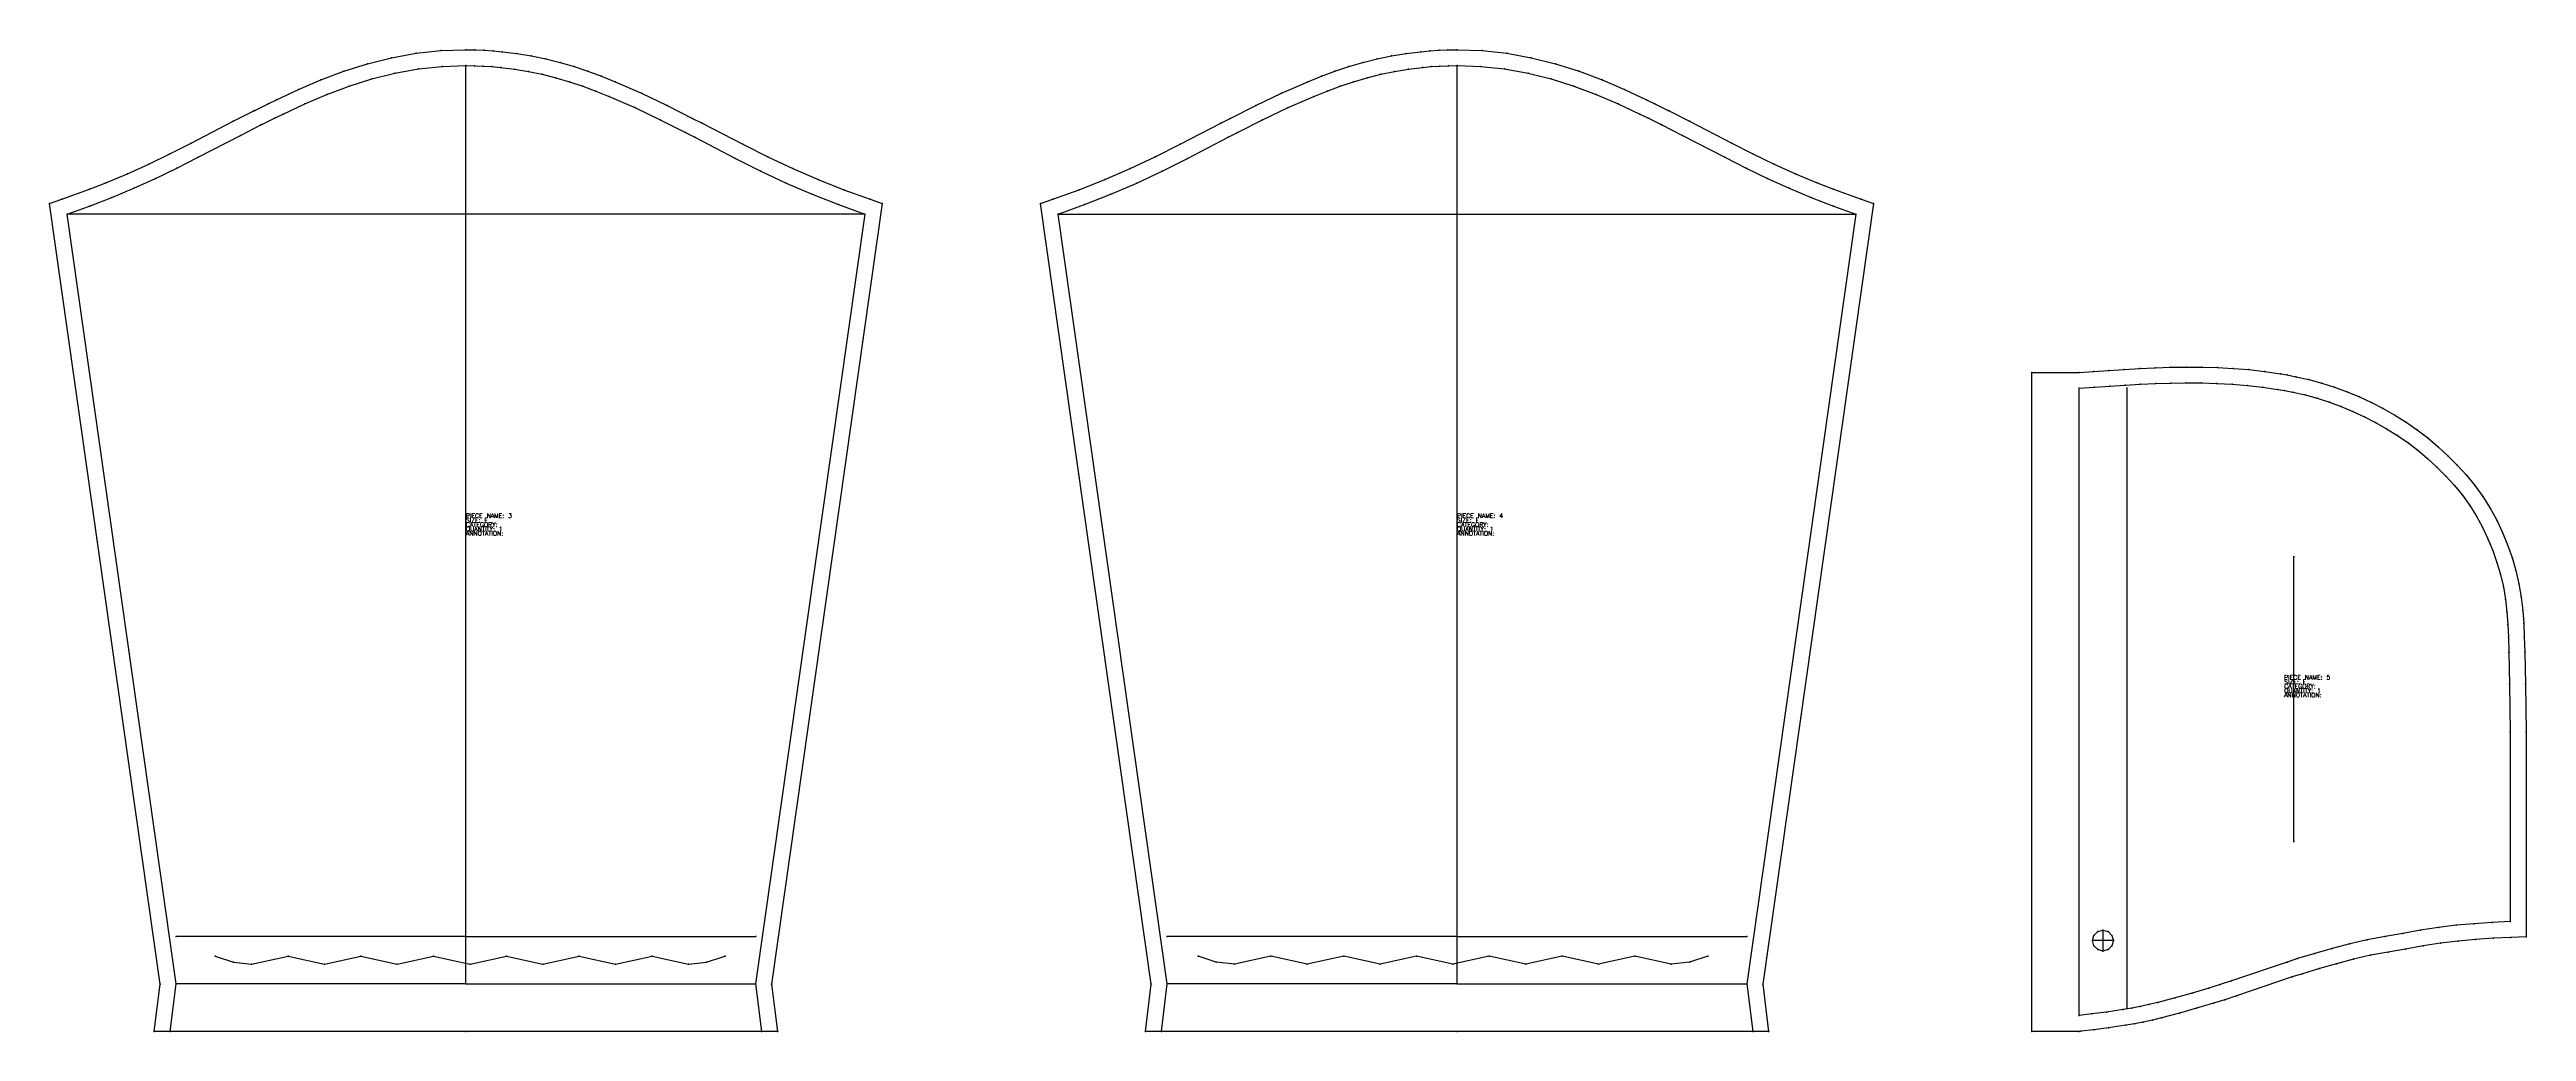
# Model space of a CAD drawing. Extents: x 0 to 3076, y -1 to 1265.
# Drawn here: x 1511 to 3076, y 30 to 650 of the extents above; entities that cross this region are included whole.
import ezdxf

# ---------------------------------------------------------------- set-up
doc = ezdxf.new("R2010")
doc.units = 0
for name, color, linetype in [('1', 7, 'CONTINUOUS'), ('14', 7, 'CONTINUOUS'), ('2', 7, 'CONTINUOUS'), ('3', 2, 'CONTINUOUS'), ('4', 3, 'CONTINUOUS'), ('5', 5, 'CONTINUOUS'), ('7', 5, 'CONTINUOUS'), ('8', 4, 'CONTINUOUS')]:
    doc.layers.add(name, color=color, linetype=linetype)
doc.styles.get("Standard").update_dxf_attribs({"font": 'txt', "bigfont": ' '})

# ---------------------------------------------------------------- blocks, each defined once
blk = doc.blocks.new('BLK_3_1')
at = {"layer": '1'}
blk.add_lwpolyline([(96.1725, 30.0008), (99.9231, 59.9192), (30, 552.9548), (37.7527, 555.6669), (55.1603, 562.006), (65.4993, 566.0727), (79.1556, 571.8026), (92.6642, 577.8731), (106.0706, 584.3557), (119.3677, 591.0672), (146.0761, 604.8998), (159.04, 611.5294), (159.6222, 611.8239), (168.1098, 616.0388), (173.2672, 618.5422), (187.226, 625.0194), (201.38, 631.0349), (215.9717, 636.5478), (230.8136, 641.2903), (246.0932, 645.088), (261.5815, 647.8725), (277.1726, 649.543), (292.9758, 650.1295), (298.7824, 650.0457), (304.5105, 649.8098), (310.2118, 649.421), (315.849, 648.882), (325.1215, 647.7826), (334.3109, 646.2789), (343.4247, 644.357), (352.4536, 642.0609), (361.3318, 639.4338), (370.1154, 636.5006), (378.7213, 633.3273), (387.2406, 629.9238), (403.9191, 622.6352), (420.2094, 614.8523), (436.2397, 606.7533), (442.1759, 603.6916), (467.8638, 590.4065), (483.6353, 582.5058), (499.4934, 575.0185), (515.4859, 568.0944), (531.7823, 561.7231), (548.3539, 555.6475), (556.0468, 552.9073), (486.1298, 59.9184), (489.8804, 30), (293.0262, 30.0005), (96.1725, 30.0008)], close=True, dxfattribs=at)
at = {"layer": '14'}
blk.add_lwpolyline([(106.2506, 30.0008), (110.0116, 60.0008), (41.0553, 546.2278), (55.2323, 551.3402), (69.2652, 556.8088), (83.1556, 562.6377), (96.8958, 568.8122), (110.4572, 575.369), (123.9081, 582.1573), (150.6629, 596.0137), (163.5541, 602.6056), (164.079, 602.8711), (172.5081, 607.0577), (177.5922, 609.526), (191.2616, 615.8684), (205.1215, 621.7611), (219.2194, 627.0893), (233.559, 631.6742), (248.1791, 635.3101), (262.9999, 637.9731), (277.9401, 639.5713), (293.0255, 640.1293), (298.4919, 640.0499), (303.9533, 639.8253), (309.4049, 639.4536), (314.8468, 638.9322), (323.6963, 637.8847), (332.4738, 636.449), (341.1847, 634.6116), (349.8139, 632.4155), (358.349, 629.889), (366.7945, 627.0682), (375.1471, 623.9876), (383.4162, 620.6841), (399.7321, 613.5543), (415.7978, 605.8779), (431.6925, 597.8469), (437.6057, 594.7973), (463.3313, 581.4925), (479.2524, 573.5174), (495.3553, 565.915), (511.6962, 558.8402), (528.2807, 552.3563), (544.9994, 546.2269), (476.0407, 60), (479.8017, 30), (293.0262, 30.001), (106.2506, 30.0008)], close=True, dxfattribs=at)
at = {"layer": '2'}
for p in [(292.9758, 650.1295), (315.849, 648.882), (293.0255, 640.1293), (293.0274, 640.1297), (314.8468, 638.9322), (30, 552.9548), (556.0468, 552.9073), (41.0547, 546.2278), (41.0553, 546.2278), (544.9994, 546.2274), (544.9994, 546.2269), (110.0116, 90.0008), (293.0268, 90.001), (293.0268, 90.0005), (476.0407, 90), (134.6656, 77.5791), (456.5735, 77.5789), (99.9231, 59.9192), (110.0116, 60.0013), (110.0116, 60.0008), (293.0262, 60.001), (293.0262, 60.0005), (293.0262, 60), (476.0407, 60.0005), (476.0407, 60), (486.1298, 59.9184), (96.1725, 30.0008), (96.1725, 30.0008), (106.2506, 30.0008), (106.2506, 30.0008), (293.0262, 30.001), (293.0262, 30.0005), (479.8017, 30), (489.8804, 30)]:
    blk.add_point(p, dxfattribs=at)
at = {"layer": '3'}
for p in [(246.0932, 645.088), (261.5815, 647.8725), (277.1726, 649.543), (298.7824, 650.0457), (304.5105, 649.8098), (310.2118, 649.421), (325.1215, 647.7826), (334.3109, 646.2789), (343.4247, 644.357), (352.4536, 642.0609), (201.38, 631.0349), (215.9717, 636.5478), (219.2194, 627.0893), (230.8136, 641.2903), (233.559, 631.6742), (248.1791, 635.3101), (262.9999, 637.9731), (277.9401, 639.5713), (298.4919, 640.0499), (303.9533, 639.8253), (309.4049, 639.4536), (323.6963, 637.8847), (332.4738, 636.449), (341.1847, 634.6116), (349.8139, 632.4155), (358.349, 629.889), (361.3318, 639.4338), (366.7945, 627.0682), (370.1154, 636.5006), (378.7213, 633.3273), (387.2406, 629.9238), (159.04, 611.5294), (159.6222, 611.8239), (168.1098, 616.0388), (173.2672, 618.5422), (187.226, 625.0194), (191.2616, 615.8684), (205.1215, 621.7611), (375.1471, 623.9876), (383.4162, 620.6841), (399.7321, 613.5543), (403.9191, 622.6352), (420.2094, 614.8523), (146.0761, 604.8998), (150.6629, 596.0137), (163.5541, 602.6056), (164.079, 602.8711), (172.5081, 607.0577), (177.5922, 609.526), (415.7978, 605.8779), (431.6925, 597.8469), (436.2397, 606.7533), (437.6057, 594.7973), (442.1759, 603.6916), (106.0706, 584.3557), (119.3677, 591.0672), (123.9081, 582.1573), (463.3313, 581.4925), (467.8638, 590.4065), (483.6353, 582.5058), (65.4993, 566.0727), (79.1556, 571.8026), (92.6642, 577.8731), (96.8958, 568.8122), (110.4572, 575.369), (479.2524, 573.5174), (495.3553, 565.915), (499.4934, 575.0185), (515.4859, 568.0944), (37.7527, 555.6669), (55.1603, 562.006), (55.2323, 551.3402), (69.2652, 556.8088), (83.1556, 562.6377), (511.6962, 558.8402), (528.2807, 552.3563), (531.7823, 561.7231), (548.3539, 555.6475), (146.1624, 73.7793), (157.6593, 72.5789), (180.6525, 77.5791), (203.6457, 72.5791), (226.6394, 77.5791), (249.6326, 72.5789), (272.6264, 77.5791), (295.6195, 72.5791), (318.6133, 77.5789), (341.6071, 72.5789), (364.6003, 77.5789), (387.5934, 72.5791), (410.5866, 77.5789), (433.5797, 72.5789), (445.0763, 73.7793)]:
    blk.add_point(p, dxfattribs=at)
at = {"layer": '4'}
for p in [(315.849, 648.882), (314.8468, 638.9322), (159.04, 611.5294), (168.1098, 616.0388), (163.5541, 602.6056), (172.5081, 607.0577), (437.6057, 594.7973), (442.1759, 603.6916)]:
    blk.add_point(p, dxfattribs=at)
at = {"layer": '5'}
blk.add_line((293.0262, 60.0005), (293.0274, 640.1297), dxfattribs=at)
at = {"layer": '7'}
blk.add_line((293.0262, 60.0005), (293.0274, 640.1297), dxfattribs=at)
at = {"layer": '8'}
for p, q in [((544.9994, 546.2274), (41.0547, 546.2278)), ((293.0268, 90.001), (110.0116, 90.0008)), ((293.0268, 90.0005), (476.0407, 90)), ((293.0262, 60.001), (110.0116, 60.0013)), ((293.0262, 60), (476.0407, 60.0005))]:
    blk.add_line(p, q, dxfattribs=at)
blk.add_lwpolyline([(134.6656, 77.5791), (146.1624, 73.7793), (157.6593, 72.5789), (180.6525, 77.5791), (203.6457, 72.5791), (226.6394, 77.5791), (249.6326, 72.5789), (272.6264, 77.5791), (295.6195, 72.5791), (318.6133, 77.5789), (341.6071, 72.5789), (364.6003, 77.5789), (387.5934, 72.5791), (410.5866, 77.5789), (433.5797, 72.5789), (445.0763, 73.7793), (456.5735, 77.5789)], dxfattribs=at)
at = {"layer": '1'}
for s, p in [('ANNOTATION: ', (293.0243, 343.1803)), ('SIZE: F', (293.0243, 351.5803)), ('CATEGORY: ', (293.0243, 348.7803)), ('QUANTITY: 1', (293.0243, 345.9803)), ('PIECE NAME: 3', (293.0243, 354.3803))]:
    blk.add_text(s, height=2.8, dxfattribs=at).set_placement(p)
at = {"layer": '2'}
for s, p in [('# 6', (292.9758, 650.1295)), ('# 7', (315.849, 648.882)), ('# 19', (293.0255, 640.1293)), ('# 28', (293.0274, 640.1297)), ('# 20', (314.8468, 638.9322)), ('# 3', (30, 552.9548)), ('# 9', (556.0468, 552.9073)), ('# 30', (41.0547, 546.2278)), ('# 16', (41.0553, 546.2278)), ('# 29', (544.9994, 546.2274)), ('# 22', (544.9994, 546.2269)), ('# 38', (110.0116, 90.0008)), ('# 37', (293.0268, 90.001)), ('# 35', (293.0268, 90.0005)), ('# 36', (476.0407, 90)), ('# 39', (134.6656, 77.5791)), ('# 40', (456.5735, 77.5789)), ('# 2', (99.9231, 59.9192)), ('# 32', (110.0116, 60.0013)), ('# 15', (110.0116, 60.0008)), ('# 31', (293.0262, 60.001)), ('# 27', (293.0262, 60.0005)), ('# 33', (293.0262, 60)), ('# 34', (476.0407, 60.0005)), ('# 23', (476.0407, 60)), ('# 10', (486.1298, 59.9184)), ('# 1', (96.1725, 30.0008)), ('# 14', (106.2506, 30.0008)), ('# 25', (293.0262, 30.001)), ('# 12', (293.0262, 30.0005)), ('# 24', (479.8017, 30)), ('# 11', (489.8804, 30))]:
    blk.add_text(s, height=0.1, dxfattribs=at).set_placement(p)
at = {"layer": '4'}
for s, p in [('# 7', (315.849, 648.882)), ('# 20', (314.8468, 638.9322)), ('# 4', (159.04, 611.5294)), ('# 5', (168.1098, 616.0388)), ('# 17', (163.5541, 602.6056)), ('# 18', (172.5081, 607.0577)), ('# 21', (437.6057, 594.7973)), ('# 8', (442.1759, 603.6916))]:
    blk.add_text(s, height=0.1, dxfattribs=at).set_placement(p)
blk = doc.blocks.new('BLK_4_1')
at = {"layer": '1'}
blk.add_lwpolyline([(96.167, 30), (99.9176, 59.9184), (30, 552.9072), (37.6941, 555.6475), (54.2664, 561.7232), (70.5628, 568.0944), (86.5552, 575.0185), (102.4134, 582.5058), (118.1848, 590.4064), (143.872, 603.6915), (149.8084, 606.7531), (165.8393, 614.8522), (182.1289, 622.6351), (198.8074, 629.9234), (207.3267, 633.3271), (215.9326, 636.5003), (224.7168, 639.4335), (233.595, 642.0606), (242.6233, 644.3567), (251.7371, 646.2786), (260.9265, 647.7822), (270.1972, 648.8817), (275.8362, 649.4205), (281.5381, 649.8093), (287.2656, 650.0454), (293.0725, 650.129), (308.8758, 649.5426), (324.4672, 647.872), (339.9555, 645.0876), (355.2344, 641.2899), (370.0763, 636.5473), (384.668, 631.0343), (398.822, 625.0187), (412.7814, 618.5414), (417.9384, 616.0383), (426.4264, 611.8231), (427.0081, 611.5288), (439.9719, 604.899), (466.6809, 591.0665), (479.978, 584.355), (493.3838, 577.8724), (506.8927, 571.8016), (520.5493, 566.0718), (530.8881, 562.0051), (548.2953, 555.6659), (556.0474, 552.9537), (486.1243, 59.9184), (489.8749, 30), (293.0213, 30), (96.167, 30)], close=True, dxfattribs=at)
at = {"layer": '14'}
blk.add_lwpolyline([(106.2451, 30), (110.0061, 60), (41.0486, 546.2268), (57.7674, 552.3563), (74.3524, 558.8402), (90.6934, 565.915), (106.7957, 573.5172), (122.7173, 581.4925), (148.4425, 594.7969), (154.3561, 597.8467), (170.2503, 605.8777), (186.3165, 613.5541), (202.6325, 620.6838), (210.9021, 623.9873), (219.2542, 627.0679), (227.699, 629.8886), (236.2348, 632.4152), (244.8645, 634.6112), (253.5742, 636.4486), (262.3517, 637.8843), (271.2018, 638.9319), (276.6437, 639.4532), (282.0954, 639.8249), (287.5568, 640.0495), (293.0207, 640.129), (308.1085, 639.5708), (323.0487, 637.9726), (337.8687, 635.3096), (352.489, 631.6738), (366.8286, 627.0888), (380.9271, 621.7604), (394.7864, 615.8677), (408.4558, 609.5253), (413.54, 607.0571), (421.9696, 602.8704), (422.4939, 602.6052), (435.3858, 596.0131), (462.1405, 582.1566), (475.5921, 575.3682), (489.1529, 568.8114), (502.8931, 562.6368), (516.7835, 556.8079), (530.8161, 551.3393), (544.9933, 546.2268), (476.0352, 60), (479.7962, 30), (293.0213, 30.0005), (106.2451, 30)], close=True, dxfattribs=at)
at = {"layer": '2'}
for p in [(270.1972, 648.8817), (293.0725, 650.129), (271.2018, 638.9319), (293.0207, 640.129), (293.0213, 640.1293), (30, 552.9072), (556.0474, 552.9537), (41.0486, 546.2273), (41.0486, 546.2268), (544.9933, 546.2273), (544.9933, 546.2268), (110.0061, 90), (293.0213, 90.0005), (293.0213, 90), (476.0352, 90), (129.4739, 77.5788), (451.3819, 77.5783), (99.9176, 59.9184), (110.0061, 60.0005), (110.0061, 60), (293.0213, 60.0005), (293.0213, 60), (293.0213, 59.9995), (476.0352, 60.0005), (476.0352, 60), (486.1243, 59.9184), (96.167, 30), (96.167, 30), (106.2451, 30), (106.2451, 30), (293.0213, 30.0005), (293.0213, 30), (479.7962, 30), (489.8749, 30)]:
    blk.add_point(p, dxfattribs=at)
at = {"layer": '3'}
for p in [(233.595, 642.0606), (242.6233, 644.3567), (251.7371, 646.2786), (260.9265, 647.7822), (275.8362, 649.4205), (281.5381, 649.8093), (287.2656, 650.0454), (308.8758, 649.5426), (324.4672, 647.872), (339.9555, 645.0876), (198.8074, 629.9234), (207.3267, 633.3271), (215.9326, 636.5003), (219.2542, 627.0679), (224.7168, 639.4335), (227.699, 629.8886), (236.2348, 632.4152), (244.8645, 634.6112), (253.5742, 636.4486), (262.3517, 637.8843), (276.6437, 639.4532), (282.0954, 639.8249), (287.5568, 640.0495), (308.1085, 639.5708), (323.0487, 637.9726), (337.8687, 635.3096), (352.489, 631.6738), (355.2344, 641.2899), (366.8286, 627.0888), (370.0763, 636.5473), (384.668, 631.0343), (165.8393, 614.8522), (182.1289, 622.6351), (186.3165, 613.5541), (202.6325, 620.6838), (210.9021, 623.9873), (380.9271, 621.7604), (394.7864, 615.8677), (398.822, 625.0187), (412.7814, 618.5414), (417.9384, 616.0383), (426.4264, 611.8231), (427.0081, 611.5288), (143.872, 603.6915), (148.4425, 594.7969), (149.8084, 606.7531), (154.3561, 597.8467), (170.2503, 605.8777), (408.4558, 609.5253), (413.54, 607.0571), (421.9696, 602.8704), (422.4939, 602.6052), (435.3858, 596.0131), (439.9719, 604.899), (102.4134, 582.5058), (118.1848, 590.4064), (122.7173, 581.4925), (462.1405, 582.1566), (466.6809, 591.0665), (479.978, 584.355), (70.5628, 568.0944), (86.5552, 575.0185), (90.6934, 565.915), (106.7957, 573.5172), (475.5921, 575.3682), (489.1529, 568.8114), (493.3838, 577.8724), (506.8927, 571.8016), (520.5493, 566.0718), (37.6941, 555.6475), (54.2664, 561.7232), (57.7674, 552.3563), (74.3524, 558.8402), (502.8931, 562.6368), (516.7835, 556.8079), (530.8161, 551.3393), (530.8881, 562.0051), (548.2953, 555.6659), (140.9705, 73.7792), (152.4671, 72.5788), (175.4602, 77.5788), (198.454, 72.5788), (221.4478, 77.5786), (244.4409, 72.5786), (267.4341, 77.5786), (290.4279, 72.5786), (313.4217, 77.5786), (336.4148, 72.5785), (359.408, 77.5785), (382.4011, 72.5785), (405.3949, 77.5785), (428.3881, 72.5783), (439.8853, 73.7786)]:
    blk.add_point(p, dxfattribs=at)
at = {"layer": '4'}
for p in [(270.1972, 648.8817), (271.2018, 638.9319), (417.9384, 616.0383), (427.0081, 611.5288), (143.872, 603.6915), (148.4425, 594.7969), (413.54, 607.0571), (422.4939, 602.6052)]:
    blk.add_point(p, dxfattribs=at)
at = {"layer": '5'}
blk.add_line((293.0213, 60), (293.0213, 640.1293), dxfattribs=at)
at = {"layer": '7'}
blk.add_line((293.0213, 60), (293.0213, 640.1293), dxfattribs=at)
at = {"layer": '8'}
for p, q in [((41.0486, 546.2273), (544.9933, 546.2273)), ((293.0213, 90), (110.0061, 90)), ((293.0213, 90.0005), (476.0352, 90)), ((293.0213, 59.9995), (110.0061, 60.0005)), ((293.0213, 60.0005), (476.0352, 60.0005))]:
    blk.add_line(p, q, dxfattribs=at)
blk.add_lwpolyline([(451.3819, 77.5783), (439.8853, 73.7786), (428.3881, 72.5783), (405.3949, 77.5785), (382.4011, 72.5785), (359.408, 77.5785), (336.4148, 72.5785), (313.4217, 77.5786), (290.4279, 72.5786), (267.4341, 77.5786), (244.4409, 72.5786), (221.4478, 77.5786), (198.454, 72.5788), (175.4602, 77.5788), (152.4671, 72.5788), (140.9705, 73.7792), (129.4739, 77.5788)], dxfattribs=at)
at = {"layer": '1'}
for s, p in [('ANNOTATION: ', (293.0237, 343.18)), ('SIZE: F', (293.0237, 351.58)), ('CATEGORY: ', (293.0237, 348.78)), ('QUANTITY: 1', (293.0237, 345.98)), ('PIECE NAME: 4', (293.0237, 354.38))]:
    blk.add_text(s, height=2.8, dxfattribs=at).set_placement(p)
at = {"layer": '2'}
for s, p in [('# 5', (270.1972, 648.8817)), ('# 6', (293.0725, 650.129)), ('# 18', (271.2018, 638.9319)), ('# 19', (293.0207, 640.129)), ('# 28', (293.0213, 640.1293)), ('# 3', (30, 552.9072)), ('# 9', (556.0474, 552.9537)), ('# 29', (41.0486, 546.2273)), ('# 16', (41.0486, 546.2268)), ('# 30', (544.9933, 546.2273)), ('# 22', (544.9933, 546.2268)), ('# 36', (110.0061, 90)), ('# 37', (293.0213, 90.0005)), ('# 35', (293.0213, 90)), ('# 38', (476.0352, 90)), ('# 40', (129.4739, 77.5788)), ('# 39', (451.3819, 77.5783)), ('# 2', (99.9176, 59.9184)), ('# 34', (110.0061, 60.0005)), ('# 15', (110.0061, 60)), ('# 31', (293.0213, 60.0005)), ('# 27', (293.0213, 60)), ('# 33', (293.0213, 59.9995)), ('# 32', (476.0352, 60.0005)), ('# 23', (476.0352, 60)), ('# 10', (486.1243, 59.9184)), ('# 1', (96.167, 30)), ('# 14', (106.2451, 30)), ('# 25', (293.0213, 30.0005)), ('# 12', (293.0213, 30)), ('# 24', (479.7962, 30)), ('# 11', (489.8749, 30))]:
    blk.add_text(s, height=0.1, dxfattribs=at).set_placement(p)
at = {"layer": '4'}
for s, p in [('# 5', (270.1972, 648.8817)), ('# 18', (271.2018, 638.9319)), ('# 7', (417.9384, 616.0383)), ('# 8', (427.0081, 611.5288)), ('# 4', (143.872, 603.6915)), ('# 17', (148.4425, 594.7969)), ('# 20', (413.54, 607.0571)), ('# 21', (422.4939, 602.6052))]:
    blk.add_text(s, height=0.1, dxfattribs=at).set_placement(p)
blk = doc.blocks.new('BLK_5_1')
at = {"layer": '1'}
blk.add_lwpolyline([(30, 30), (30, 446.268), (60, 446.268), (68.9343, 446.914), (78.6157, 447.5841), (88.3728, 448.2169), (98.1116, 448.7616), (107.9101, 449.1983), (117.6977, 449.502), (127.522, 449.6459), (137.37, 449.6018), (147.2662, 449.3366), (157.2455, 448.8256), (167.16, 448.0318), (177.0752, 446.9217), (187.0453, 445.4479), (191.4471, 444.6687), (196.9037, 443.5939), (205.1343, 441.7228), (213.2141, 439.529), (221.2646, 436.9938), (229.1962, 434.1102), (236.9769, 430.8413), (244.613, 427.2403), (252.019, 423.388), (259.2718, 419.2518), (266.4941, 414.8262), (273.5022, 410.0798), (280.2283, 404.8874), (286.7004, 399.3734), (292.901, 393.6742), (298.8354, 387.7013), (304.5495, 381.3825), (309.9255, 374.7783), (314.9841, 367.8032), (319.6118, 360.5404), (323.7073, 352.9897), (327.3572, 345.2062), (330.5908, 337.3298), (333.4009, 329.2931), (335.8056, 321.0639), (337.7496, 312.7161), (339.1388, 304.3419), (340.116, 295.9018), (340.7861, 287.5843), (341.1218, 279.2292), (341.3805, 269.6441), (341.8426, 249.2331), (342.2851, 219.2112), (342.2595, 89.7826), (332.6636, 89.4083), (321.4886, 88.8772), (310.3338, 88.0938), (299.2737, 87.0897), (288.2471, 85.7837), (277.168, 84.0146), (266.1188, 82.0401), (255.0598, 80.1503), (244.0417, 78.0587), (233.23, 75.551), (222.4866, 72.7536), (211.7004, 69.7211), (200.9814, 66.4546), (194.5874, 64.3731), (159.3664, 52.4355), (152.0434, 50.0477), (144.7357, 47.7552), (134.1052, 44.5839), (123.3752, 41.4991), (112.0776, 38.5369), (106.272, 37.1512), (100.4773, 35.8963), (94.9255, 34.8404), (89.364, 33.917), (78.5852, 32.3235), (69.2554, 31.0814), (61.0974, 30.1214), (60, 30), (30, 30)], close=True, dxfattribs=at)
at = {"layer": '14'}
blk.add_lwpolyline([(60, 40.0609), (60, 436.2409), (69.6435, 436.9391), (79.2901, 437.6069), (88.9392, 438.2328), (98.5931, 438.7732), (108.2525, 439.2041), (117.9169, 439.5044), (127.5854, 439.646), (137.254, 439.6024), (146.9195, 439.3424), (156.5759, 438.848), (166.2134, 438.0765), (175.8227, 437.0005), (185.3869, 435.5863), (189.6216, 434.8367), (194.8889, 433.7989), (202.6947, 432.0234), (210.4077, 429.9308), (218.0371, 427.5295), (225.553, 424.7971), (232.9254, 421.6997), (240.1593, 418.2868), (247.2534, 414.594), (254.2023, 410.6321), (261.0266, 406.4537), (267.6483, 401.9715), (273.9758, 397.0845), (280.0629, 391.894), (285.9509, 386.4812), (291.5881, 380.8109), (296.9543, 374.8763), (302.0044, 368.6744), (306.7004, 362.2036), (310.9949, 355.4645), (314.8047, 348.4355), (318.1988, 341.1898), (321.2353, 333.7908), (323.8775, 326.2426), (326.1249, 318.5654), (327.9388, 310.7772), (329.2444, 302.8908), (330.1623, 294.9425), (330.802, 286.9756), (331.1255, 278.9771), (331.3849, 269.3918), (331.8451, 249.0532), (332.2858, 219.1263), (332.2742, 99.4008), (320.8905, 98.8604), (309.5276, 98.0613), (298.1781, 97.0282), (286.8634, 95.6878), (275.6164, 93.8942), (264.3994, 91.8912), (253.1677, 89.9704), (241.9787, 87.8438), (230.8801, 85.2695), (219.8511, 82.4003), (208.8849, 79.3178), (197.9834, 75.9948), (191.3818, 73.8453), (156.1816, 61.9146), (148.9966, 59.5719), (141.781, 57.3087), (131.2866, 54.1787), (120.7068, 51.1367), (109.6338, 48.2334), (104.0759, 46.9071), (98.49, 45.6968), (93.1738, 44.6859), (87.8345, 43.7993), (77.1667, 42.2226), (68.0237, 41.0053), (60, 40.0609)], close=True, dxfattribs=at)
at = {"layer": '2'}
for p in [(30, 446.268), (60, 446.268), (196.9037, 443.5939), (60, 436.2409), (90, 436.2409), (194.8889, 433.7989), (195.5896, 329.8769), (331.1255, 278.9771), (341.1218, 279.2292), (195.6286, 149.8768), (74.9988, 93.8877), (332.2742, 99.4008), (68.4442, 87.3305), (75.0012, 80.7758), (81.5564, 87.3333), (81.5564, 87.3319), (81.5564, 87.3319), (342.2595, 89.7826), (197.9834, 75.9948), (200.9814, 66.4546), (60, 40.0609), (60, 40.0609), (90, 44.5874), (30, 30), (30, 30), (60, 30)]:
    blk.add_point(p, dxfattribs=at)
at = {"layer": '3'}
for p in [(68.9343, 446.914), (78.6157, 447.5841), (88.3728, 448.2169), (88.9392, 438.2328), (98.1116, 448.7616), (98.5931, 438.7732), (107.9101, 449.1983), (108.2525, 439.2041), (117.6977, 449.502), (117.9169, 439.5044), (127.522, 449.6459), (127.5854, 439.646), (137.254, 439.6024), (137.37, 449.6018), (146.9195, 439.3424), (147.2662, 449.3366), (156.5759, 438.848), (157.2455, 448.8256), (167.16, 448.0318), (177.0752, 446.9217), (187.0453, 445.4479), (191.4471, 444.6687), (205.1343, 441.7228), (213.2141, 439.529), (69.6435, 436.9391), (79.2901, 437.6069), (166.2134, 438.0765), (175.8227, 437.0005), (185.3869, 435.5863), (189.6216, 434.8367), (202.6947, 432.0234), (210.4077, 429.9308), (218.0371, 427.5295), (221.2646, 436.9938), (225.553, 424.7971), (229.1962, 434.1102), (236.9769, 430.8413), (244.613, 427.2403), (252.019, 423.388), (232.9254, 421.6997), (240.1593, 418.2868), (247.2534, 414.594), (254.2023, 410.6321), (259.2718, 419.2518), (266.4941, 414.8262), (273.5022, 410.0798), (261.0266, 406.4537), (267.6483, 401.9715), (273.9758, 397.0845), (280.0629, 391.894), (280.2283, 404.8874), (286.7004, 399.3734), (292.901, 393.6742), (285.9509, 386.4812), (291.5881, 380.8109), (298.8354, 387.7013), (304.5495, 381.3825), (296.9543, 374.8763), (302.0044, 368.6744), (306.7004, 362.2036), (309.9255, 374.7783), (314.9841, 367.8032), (319.6118, 360.5404), (310.9949, 355.4645), (314.8047, 348.4355), (323.7073, 352.9897), (327.3572, 345.2062), (318.1988, 341.1898), (321.2353, 333.7908), (330.5908, 337.3298), (333.4009, 329.2931), (323.8775, 326.2426), (326.1249, 318.5654), (335.8056, 321.0639), (327.9388, 310.7772), (329.2444, 302.8908), (337.7496, 312.7161), (339.1388, 304.3419), (330.1623, 294.9425), (330.802, 286.9756), (340.116, 295.9018), (340.7861, 287.5843), (331.3849, 269.3918), (341.3805, 269.6441), (331.8451, 249.0532), (341.8426, 249.2331), (332.2858, 219.1263), (342.2851, 219.2112), (75, 93.8883), (275.6164, 93.8942), (286.8634, 95.6878), (298.1781, 97.0282), (309.5276, 98.0613), (320.8905, 98.8604), (68.4436, 87.3319), (69.3219, 90.6101), (69.3219, 84.0537), (71.7218, 93.0099), (71.7218, 81.6539), (75, 80.7755), (78.2782, 93.0099), (78.2782, 81.6539), (80.6781, 90.6101), (80.6781, 84.0537), (208.8849, 79.3178), (219.8511, 82.4003), (230.8801, 85.2695), (241.9787, 87.8438), (253.1677, 89.9704), (255.0598, 80.1503), (264.3994, 91.8912), (266.1188, 82.0401), (277.168, 84.0146), (288.2471, 85.7837), (299.2737, 87.0897), (310.3338, 88.0938), (321.4886, 88.8772), (332.6636, 89.4083), (191.3818, 73.8453), (194.5874, 64.3731), (211.7004, 69.7211), (222.4866, 72.7536), (233.23, 75.551), (244.0417, 78.0587), (109.6338, 48.2334), (120.7068, 51.1367), (131.2866, 54.1787), (141.781, 57.3087), (144.7357, 47.7552), (148.9966, 59.5719), (152.0434, 50.0477), (156.1816, 61.9146), (159.3664, 52.4355), (68.0237, 41.0053), (77.1667, 42.2226), (78.5852, 32.3235), (87.8345, 43.7993), (89.364, 33.917), (93.1738, 44.6859), (94.9255, 34.8404), (98.49, 45.6968), (100.4773, 35.8963), (104.0759, 46.9071), (106.272, 37.1512), (112.0776, 38.5369), (123.3752, 41.4991), (134.1052, 44.5839), (61.0974, 30.1214), (69.2554, 31.0814)]:
    blk.add_point(p, dxfattribs=at)
at = {"layer": '4'}
for p in [(191.4471, 444.6687), (189.6216, 434.8367), (331.3849, 269.3918), (341.3805, 269.6441), (197.9834, 75.9948), (200.9814, 66.4546)]:
    blk.add_point(p, dxfattribs=at)
at = {"layer": '5'}
blk.add_line((195.6286, 149.8768), (195.5896, 329.8769), dxfattribs=at)
at = {"layer": '7'}
blk.add_line((195.6286, 149.8768), (195.5896, 329.8769), dxfattribs=at)
at = {"layer": '8'}
for p, q in [((90, 436.2409), (90, 44.5874)), ((74.9988, 93.8877), (75.0012, 80.7758)), ((81.5564, 87.3333), (68.4442, 87.3305))]:
    blk.add_line(p, q, dxfattribs=at)
blk.add_lwpolyline([(81.5564, 87.3319), (80.6781, 84.0537), (78.2782, 81.6539), (75, 80.7755), (71.7218, 81.6539), (69.3219, 84.0537), (68.4436, 87.3319), (69.3219, 90.6101), (71.7218, 93.0099), (75, 93.8883), (78.2782, 93.0099), (80.6781, 90.6101), (81.5564, 87.3319)], close=True, dxfattribs=at)
at = {"layer": '1'}
for s, p in [('SIZE: F', (189.4403, 249.4634)), ('PIECE NAME: 5', (189.4403, 252.2634)), ('ANNOTATION: ', (189.4403, 241.0634)), ('CATEGORY: ', (189.4403, 246.6634)), ('QUANTITY: 1', (189.4403, 243.8634))]:
    blk.add_text(s, height=2.8, dxfattribs=at).set_placement(p)
at = {"layer": '2'}
for s, p in [('# 2', (30, 446.268)), ('# 3', (60, 446.268)), ('# 5', (196.9037, 443.5939)), ('# 13', (60, 436.2409)), ('# 23', (90, 436.2409)), ('# 15', (194.8889, 433.7989)), ('# 22', (195.5896, 329.8769)), ('# 16', (331.1255, 278.9771)), ('# 6', (341.1218, 279.2292)), ('# 21', (195.6286, 149.8768)), ('# 27', (74.9988, 93.8877)), ('# 18', (332.2742, 99.4008)), ('# 26', (68.4442, 87.3305)), ('# 28', (75.0012, 80.7758)), ('# 25', (81.5564, 87.3333)), ('# 29', (81.5564, 87.3319)), ('# 8', (342.2595, 89.7826)), ('# 19', (197.9834, 75.9948)), ('# 9', (200.9814, 66.4546)), ('# 12', (60, 40.0609)), ('# 24', (90, 44.5874)), ('# 1', (30, 30)), ('# 10', (60, 30))]:
    blk.add_text(s, height=0.1, dxfattribs=at).set_placement(p)
at = {"layer": '4'}
for s, p in [('# 4', (191.4471, 444.6687)), ('# 14', (189.6216, 434.8367)), ('# 17', (331.3849, 269.3918)), ('# 7', (341.3805, 269.6441)), ('# 19', (197.9834, 75.9948)), ('# 9', (200.9814, 66.4546))]:
    blk.add_text(s, height=0.1, dxfattribs=at).set_placement(p)

msp = doc.modelspace()

# ---------------------------------------------------------------- block references
at = {"layer": '1'}
for name, p in [('BLK_3_1', (1481.0889, 0)), ('BLK_4_1', (2107.1375, 0)), ('BLK_5_1', (2733.1854, 0))]:
    msp.add_blockref(name, p, dxfattribs=at)

doc.saveas('drawing.dxf')
